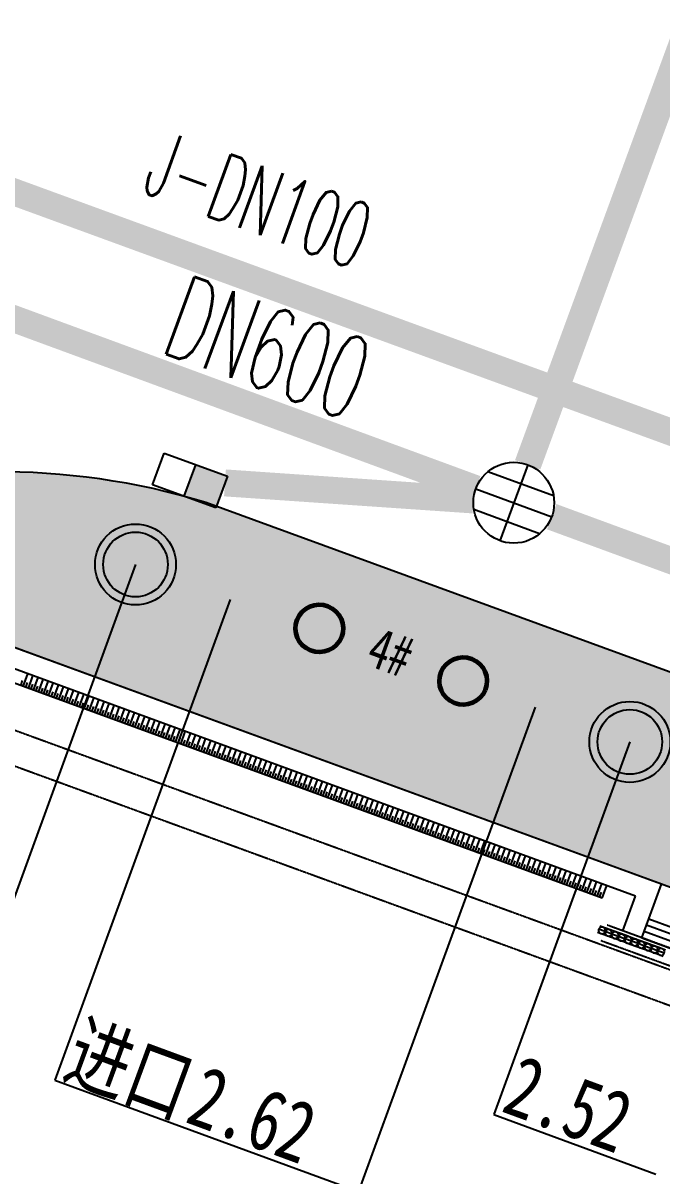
# Model space of a CAD drawing. Extents: x -111898 to 889894, y -2 to 1194865.
# Drawn here: x 523471 to 532958, y 862792 to 879903 of the extents above; entities that cross this region are included whole.
import ezdxf

# ---------------------------------------------------------------- set-up
doc = ezdxf.new("R2010")
doc.units = 0
doc.header["$LTSCALE"] = 10
doc.header["$MEASUREMENT"] = 0
doc.linetypes.add('10平面$0$DASH', pattern=[0.35, 0.25, -0.1])
doc.linetypes.add('CONTINOUS', pattern=[0])
doc.layers.get('Defpoints').update_dxf_attribs({"color": 210})
for name, color, linetype in [('0-WALL', 252, 'Continuous'), ('10平面$0$99平面图例外参$0$A-HATCH-2', 251, 'Continuous'), ('10平面$0$A-HRAIL', 173, 'Continuous'), ('10平面$0$A-LIN-V', 9, 'Continuous'), ('GPS-ZF废水', 31, 'Continuous'), ('Gps-ZF雨水', 4, 'TG_Y'), ('TEXT_给水', 3, 'Continuous'), ('TEXT_雨水', 4, 'Continuous'), ('TWT_雨水口', 4, 'Continuous'), ('WALL', 252, 'Continuous'), ('WELL_污水', 2, 'Continuous'), ('WELL_雨水', 4, 'Continuous'), ('建-窗', 252, 'Continuous'), ('建-门窗编号', 7, 'Continuous'), ('污水标高', 2, 'Continuous')]:
    doc.layers.add(name, color=color, linetype=linetype)
doc.layers.add('GPS-ZF污水', color=2, linetype='TG_W', lineweight=60)
doc.layers.add('GPS-ZF给水', color=3, linetype='TG_J', lineweight=60)
doc.styles.add('-宋体', font='', dxfattribs={"width": 0.75})
doc.styles.add('_TWT_PIPEDN', font='SIMPLEX', dxfattribs={"width": 0.6, "height": 3, "bigfont": 'HZTXT'})
doc.styles.add('A-WIN-LABEL', font='SIMPLEX', dxfattribs={"bigfont": 'GBCBIG'})
doc.styles.add('TG_LINETYPE', font='SIMPLEX', dxfattribs={"width": 0.8, "height": 3.5, "bigfont": 'HZTXT'})
doc.styles.get('-宋体').set_extended_font_data('SimSun')
doc.linetypes.add('TG_J', pattern='A,2,-0.3,["J",TG_LINETYPE,S=0.1,R=0,X=-0.23,Y=-0.15],0', length=2.3)
doc.linetypes.add('TG_W', pattern='A,2,-0.3,["W",TG_LINETYPE,S=0.1,R=0,X=-0.23,Y=-0.15],0', length=2.3)
doc.linetypes.add('TG_Y', pattern='A,2,-0.3,["Y",TG_LINETYPE,S=0.1,R=0,X=-0.25,Y=-0.15],0', length=2.3)

# ---------------------------------------------------------------- blocks, each defined once
blk = doc.blocks.new('4#')
at = {"layer": 'GPS-ZF污水', "linetype": 'CONTINOUS', "const_width": 150}
blk.add_lwpolyline([(-20411, 40024), (-15611, 40024), (-15611, 42124), (-20411, 42124), (-20411, 40024)], dxfattribs=at)
at = {"layer": 'GPS-ZF污水', "linetype": 'CONTINOUS'}
for centre in [(-19022, 41074), (-16747, 41074)]:
    blk.add_ellipse(centre, major_axis=(353, -9), ratio=1, start_param=3.166511194156282, end_param=9.449696501335868, dxfattribs=at)
at = {"layer": 'GPS-ZF污水', "linetype": 'CONTINOUS', "style": '-宋体', "width": 0.75}
blk.add_text('4#', height=604.2, dxfattribs=at).set_placement((-18213, 40804))
blk = doc.blocks.new('10平面$0$99平面图例外参$0$$LinePat$填挖边坡')
at = {"color": 0}
for p, q in [((0, 0), (0, -1500)), ((300, 0), (300, -600))]:
    blk.add_line(p, q, dxfattribs=at)
at = {"layer": 'Defpoints', "color": 0}
blk.add_point((600, 0), dxfattribs=at)
blk = doc.blocks.new('10平面$0$99平面图例外参$0$$LinePat$圆环')
for points in [[(0, 150), (300, 150)], [(0, 0), (300, 0)], [(0, -150), (300, -150)]]:
    blk.add_lwpolyline(points)
at = {"color": 0}
blk.add_circle((150, 0), 150, dxfattribs=at)
blk = doc.blocks.new('WINDOW2DLIB$DYNSTYLE$00000005')
at = {"color": 0}
for points in [[(-0.5, 0.5), (-0.5, -0.5)], [(-0.5, 0.5), (0.5, 0.5)], [(0.5, -0.5), (0.5, 0.5)], [(0.5, 0.167), (-0.5, 0.167)], [(0.5, -0.167), (-0.5, -0.167)], [(-0.5, -0.5), (0.5, -0.5)]]:
    blk.add_lwpolyline(points, dxfattribs=at)
blk = doc.blocks.new('$TWTSYS$00000376')
for radius in [0.5, 0.4]:
    blk.add_circle((0, 0, 0), radius)
blk = doc.blocks.new('$TwtSys$00000424')
for p, q in [((-500, 250), (500, 250)), ((-500, -250), (-500, 250)), ((0, -250), (0, 250)), ((500, 250), (500, -250)), ((500, -250), (-500, -250))]:
    blk.add_line(p, q)
blk.add_solid([(0, 250), (500, 250), (0, -250), (500, -250)])
blk = doc.blocks.new('$TWTSYS$00000375')
for p, q in [((0, 0.5, 0), (0, -0.5, 0)), ((0.433, 0.25, 0), (-0.433, 0.25, 0)), ((-0.5, 0, 0), (0.5, 0, 0)), ((0.433, -0.25, 0), (-0.433, -0.25, 0))]:
    blk.add_line(p, q)
blk.add_circle((0, 0, 0), 0.5)

msp = doc.modelspace()

# ---------------------------------------------------------------- hatches: boundary and pattern name
at = {"layer": '0-WALL'}
h = msp.add_hatch(dxfattribs=at)
h.set_pattern_fill('草坪或沼泽', color=8, scale=400, angle=-0.200257)
h.set_pattern_definition([(359.79974, (-824318.4, 704905.5), (1605.5824, 1594.398), [240, -48, 64, -48, 240, -960]), (359.79974, (-824398.3, 704953.8), (1605.5824, 1594.398), [160, -120, 240, -120, 160, -800]), (359.79974, (-823836, 705591.9), (1605.5824, 1594.398), [200, -80, 200, -1120]), (359.79974, (-824634.9, 705914.7), (1605.5824, 1594.398), [80, -160, 80, -1280]), (89.79974, (-824474.9, 705914.1), (-1594.398, 1605.5824), [144, -1456]), (89.79974, (-823998.3, 704952.4), (-1594.398, 1605.5824), [160, -1440]), (89.79974, (-823596, 705591), (-1594.398, 1605.5824), [160, -1440]), (44.79974, (-823790.3, 704935.7), (5.5922, 1599.9902), [160, -2102.7417]), (134.79974, (-824206.3, 704937.2), (-1599.9902, 5.5922), [160, -2102.7417]), (63.23469, (-823838.3, 704943.9), (5.5922, 1599.99023), [160, -3417.7088]), (75.7635, (-823918.27, 704952.15), (5.59221, 1599.99023), [160, -6436.969]), (75.7635, (-823516.03, 705590.75), (5.59221, 1599.99023), [128, -6468.969]), (75.7635, (-824442.9, 705914), (5.59221, 1599.99023), [112, -6484.969]), (103.835987, (-824078.27, 704952.7), (5.59221, 1599.99023), [160, -6436.969]), (103.835987, (-823676.03, 705591.3), (5.59221, 1599.99023), [128, -6468.969]), (103.835987, (-824506.9, 705914.2), (5.59221, 1599.99023), [112, -6484.969]), (116.364795, (-824158.3, 704945), (5.5922, 1599.99023), [160, -3417.7069])])
edge = h.paths.add_edge_path()
edge.add_line((741503.08, 933538.38), (741712.87, 934018.57))
edge.add_line((741712.87, 934018.57), (745060.96, 941812.89))
edge.add_line((745060.96, 941812.89), (766890.86, 1001849.76))
edge.add_line((766890.86, 1001849.76), (760346.98, 1016169.02))
edge.add_line((760346.98, 1016169.02), (737579.78, 1026362.54))
edge.add_line((737579.78, 1026362.54), (720756.11, 1037729.77))
edge.add_line((720756.11, 1037729.77), (653654.65, 1067773.01))
edge.add_line((653654.65, 1067773.01), (467795.25, 820503.81))
edge.add_line((467795.25, 820503.81), (468143.58, 820404.89))
edge.add_line((468143.58, 820404.89), (647181.92, 1058601.18))
edge.add_line((647181.92, 1058601.18), (648464.56, 1058132.56))
edge.add_line((648464.56, 1058132.56), (650350.23, 1063296.8))
edge.add_line((650350.23, 1063296.8), (720796.15, 1037558.69))
edge.add_line((720796.15, 1037558.69), (718909.6, 1032395.07))
edge.add_line((718909.6, 1032395.07), (725484.49, 1029992.9))
edge.add_line((725484.49, 1029992.9), (726513.26, 1032808.65))
edge.add_line((726513.26, 1032808.65), (729331.07, 1031779.14))
edge.add_line((729331.07, 1031779.14), (728302.36, 1028963.46))
edge.add_line((728302.36, 1028963.46), (747084.56, 1022101.19))
edge.add_line((747084.56, 1022101.19), (755217.14, 1018452.95))
edge.add_arc((743028.5, 1006160.87), 17310.64, -14.619994, 45.242091, ccw=False)
edge.add_line((759778.64, 1001791.54), (760685.99, 1001458.08))
edge.add_line((760685.99, 1001458.08), (765094.65, 999847.31))
edge.add_line((765094.65, 999847.31), (740941.69, 933744.02))
edge.add_line((740941.69, 933744.02), (741503.08, 933538.38))
h = msp.add_hatch(dxfattribs=at)
h.set_pattern_fill('草坪或沼泽', color=8, scale=400, angle=-0.200257)
h.set_pattern_definition([(359.79974, (-824318.4, 704905.5), (1605.5824, 1594.398), [240, -48, 64, -48, 240, -960]), (359.79974, (-824398.3, 704953.8), (1605.5824, 1594.398), [160, -120, 240, -120, 160, -800]), (359.79974, (-823836, 705591.9), (1605.5824, 1594.398), [200, -80, 200, -1120]), (359.79974, (-824634.9, 705914.7), (1605.5824, 1594.398), [80, -160, 80, -1280]), (89.79974, (-824474.9, 705914.1), (-1594.398, 1605.5824), [144, -1456]), (89.79974, (-823998.3, 704952.4), (-1594.398, 1605.5824), [160, -1440]), (89.79974, (-823596, 705591), (-1594.398, 1605.5824), [160, -1440]), (44.79974, (-823790.3, 704935.7), (5.5922, 1599.9902), [160, -2102.7417]), (134.79974, (-824206.3, 704937.2), (-1599.9902, 5.5922), [160, -2102.7417]), (63.23469, (-823838.3, 704943.9), (5.5922, 1599.99023), [160, -3417.7088]), (75.7635, (-823918.27, 704952.15), (5.59221, 1599.99023), [160, -6436.969]), (75.7635, (-823516.03, 705590.75), (5.59221, 1599.99023), [128, -6468.969]), (75.7635, (-824442.9, 705914), (5.59221, 1599.99023), [112, -6484.969]), (103.835987, (-824078.27, 704952.7), (5.59221, 1599.99023), [160, -6436.969]), (103.835987, (-823676.03, 705591.3), (5.59221, 1599.99023), [128, -6468.969]), (103.835987, (-824506.9, 705914.2), (5.59221, 1599.99023), [112, -6484.969]), (116.364795, (-824158.3, 704945), (5.5922, 1599.99023), [160, -3417.7069])])
edge = h.paths.add_edge_path()
edge.add_line((481602.82, 821580.08), (483786.52, 827556.92))
edge.add_line((483786.52, 827556.92), (518798.61, 872295.32))
edge.add_line((518798.61, 872295.32), (549575.85, 861050.56))
edge.add_arc((546758.03, 862080.06), 3000, -20.069895, 67.412854)
edge.add_line((547910.29, 864849.95), (526186.22, 872786.84))
edge.add_arc((523125.16, 862708.1), 10533.33, 73.105702, 142.068996)
edge.add_line((514816.98, 869183.07), (499440.78, 848728.63))
edge.add_line((499440.78, 848728.63), (479588.08, 822316.18))
edge.add_line((479588.08, 822316.18), (481602.82, 821580.08))

# ---------------------------------------------------------------- linework, layer by layer
msp.add_lwpolyline([(481602.82, 821580.08), (483786.52, 827556.92), (518798.61, 872295.32), (549575.85, 861050.56, 0.40140327), (547910.29, 864849.95), (526186.22, 872786.84, 0.31033266), (514816.98, 869183.07), (499440.78, 848728.63), (479588.08, 822316.18)], format="xyb", close=True, dxfattribs=at)
at = {"layer": '10平面$0$A-LIN-V', "color": 8}
msp.add_line((532070.95, 866913.86), (520005.05, 871322.26), dxfattribs=at)
at = {"layer": 'GPS-ZF废水', "const_width": 360}
msp.add_lwpolyline([(509281.05, 876874.55), (526312.36, 870703.31)], dxfattribs=at)
at = {"layer": 'GPS-ZF污水', "ltscale": 0.1, "const_width": 400}
for points in [[(518574.2, 874283.2), (524577.41, 872074.42)], [(525703.6, 871660.06), (526548.34, 871349.25)], [(531073.67, 869748.07), (531917.88, 869439.63)], [(533045.01, 869027.83), (562362.62, 858316.34)]]:
    msp.add_lwpolyline(points, dxfattribs=at)
at = {"layer": 'GPS-ZF给水', "ltscale": 0.1, "const_width": 400}
msp.add_lwpolyline([(521826.69, 877948.18), (679851.32, 820212.27)], dxfattribs=at)
at = {"layer": 'Gps-ZF雨水', "ltscale": 0.1, "const_width": 400}
for points in [[(534881.99, 884009.45), (530964.5, 873347.02)], [(522973.82, 875646.41), (530194.45, 872990.93)], [(530158.99, 872824.93), (526469.25, 873078.25)], [(531320.77, 872576.91), (547751.35, 866540.14)]]:
    msp.add_lwpolyline(points, dxfattribs=at)
at = {"layer": 'WALL', "color": 8}
for p, q in [((532950.74, 867124.75), (519633.28, 871990.42)), ((532566.01, 866945.92), (519530.33, 871708.64)), ((532761.98, 866608.1), (532950.74, 867124.75)), ((532377.25, 866429.27), (532566.01, 866945.92)), ((532659.03, 866326.32), (532377.25, 866429.27))]:
    msp.add_line(p, q, dxfattribs=at)
at = {"layer": 'WALL', "color": 8, "linetype": '10平面$0$DASH'}
for p, q in [((519781.97, 870711.68), (669314.13, 816078.59)), ((519610.39, 870242.05), (669142.54, 815608.96)), ((540314.14, 863529.56), (532142.47, 866515.16)), ((540228.34, 863294.74), (532056.67, 866280.34))]:
    msp.add_line(p, q, dxfattribs=at)
at = {"layer": 'WALL', "color": 8}
msp.add_lwpolyline([(532659.03, 866326.32), (532761.98, 866608.1)], dxfattribs=at)
at = {"layer": '污水标高', "color": 2}
for p, q in [((525140.5, 871867.24), (523119.73, 866336.34)), ((526548.34, 871349.25), (523941.52, 864214.31)), ((531073.57, 869747.8), (527984.06, 861291.71)), ((532481.44, 869233.73), (530460.67, 863702.83)), ((523942.02, 864215.66), (528168.51, 862665.27)), ((530460.67, 863702.83), (532869.07, 862816.7))]:
    msp.add_line(p, q, dxfattribs=at)

# ---------------------------------------------------------------- block references
at = {"layer": '10平面$0$99平面图例外参$0$A-HATCH-2', "color": 8, "xscale": 0.1338124999985388, "yscale": 0.1333333333333333, "zscale": 0.1333333333333333, "rotation": 159.9297114336366}
for p in [(523474, 870054.85), (523549.41, 870027.29), (523624.82, 869999.74), (523700.23, 869972.19), (523775.65, 869944.64), (523851.06, 869917.08), (523926.47, 869889.53), (524001.88, 869861.98), (524077.29, 869834.43), (524152.71, 869806.87), (524228.12, 869779.32), (524303.53, 869751.77), (524378.94, 869724.22), (524454.35, 869696.66), (524529.76, 869669.11), (524605.18, 869641.56), (524680.59, 869614.01), (524756, 869586.45), (524831.41, 869558.9), (524906.82, 869531.35), (524982.24, 869503.8), (525057.65, 869476.24), (525133.06, 869448.69), (525208.47, 869421.14), (525283.88, 869393.59), (525359.29, 869366.03), (525434.71, 869338.48), (525510.12, 869310.93), (525585.53, 869283.38), (525660.94, 869255.82), (525736.35, 869228.27), (525811.77, 869200.72), (525887.18, 869173.17), (525962.59, 869145.61), (526038, 869118.06), (526113.41, 869090.51), (526188.82, 869062.96), (526264.24, 869035.4), (526339.65, 869007.85), (526415.06, 868980.3), (526490.47, 868952.75), (526565.88, 868925.19), (526641.3, 868897.64), (526716.71, 868870.09), (526792.12, 868842.54), (526867.53, 868814.98), (526942.94, 868787.43), (527018.35, 868759.88), (527093.77, 868732.33), (527169.18, 868704.77), (527244.59, 868677.22), (527320, 868649.67), (527395.41, 868622.12), (527470.83, 868594.56), (527546.24, 868567.01), (527621.65, 868539.46), (527697.06, 868511.91), (527772.47, 868484.35), (527847.88, 868456.8), (527923.3, 868429.25), (527998.71, 868401.7), (528074.12, 868374.14), (528149.53, 868346.59), (528224.94, 868319.04), (528300.36, 868291.49), (528375.77, 868263.93), (528451.18, 868236.38), (528526.59, 868208.83), (528602, 868181.28), (528677.41, 868153.72), (528752.83, 868126.17), (528828.24, 868098.62), (528903.65, 868071.07), (528979.06, 868043.51), (529054.47, 868015.96), (529129.89, 867988.41), (529205.3, 867960.86), (529280.71, 867933.31), (529356.12, 867905.75), (529431.53, 867878.2), (529506.95, 867850.65), (529582.36, 867823.1), (529657.77, 867795.54), (529733.18, 867767.99), (529808.59, 867740.44), (529884, 867712.89), (529959.42, 867685.33), (530034.83, 867657.78), (530110.24, 867630.23), (530185.65, 867602.68), (530261.06, 867575.12), (530336.48, 867547.57), (530411.89, 867520.02), (530487.3, 867492.47), (530562.71, 867464.91), (530638.12, 867437.36), (530713.53, 867409.81), (530788.95, 867382.26), (530864.36, 867354.7), (530939.77, 867327.15), (531015.18, 867299.6), (531090.59, 867272.05), (531166.01, 867244.49), (531241.42, 867216.94), (531316.83, 867189.39), (531392.24, 867161.84), (531467.65, 867134.28), (531543.06, 867106.73), (531618.48, 867079.18), (531693.89, 867051.63), (531769.3, 867024.07), (531844.71, 866996.52), (531920.12, 866968.97), (531995.54, 866941.42), (532070.95, 866913.86)]:
    msp.add_blockref('10平面$0$99平面图例外参$0$$LinePat$填挖边坡', p, dxfattribs=at)
at = {"layer": '10平面$0$A-HRAIL', "xscale": -0.3461333288391431, "yscale": 0.3333333333333334, "zscale": 0.3333333333333333, "rotation": 339.9297114345931}
for p in [(532115.46, 866418.4), (532212.99, 866382.76), (532310.53, 866347.13), (532408.06, 866311.49), (532505.6, 866275.86), (532603.13, 866240.22), (532700.66, 866204.59), (532798.2, 866168.95), (532895.73, 866133.32), (532993.27, 866097.68)]:
    msp.add_blockref('10平面$0$99平面图例外参$0$$LinePat$圆环', p, dxfattribs=at)
at = {"layer": 'GPS-ZF污水', "rotation": 339.9302189343575}
msp.add_blockref('4#', (531641.26, 825811.24), dxfattribs=at)
at = {"layer": 'TWT_雨水口', "rotation": 339.9297083984292}
msp.add_blockref('$TwtSys$00000424', (525949.95, 873113.91), dxfattribs=at)
at = {"layer": 'WELL_污水', "xscale": 1200, "yscale": 1200, "zscale": 1200, "rotation": 339.7997433390076}
for p in [(525140.5, 871867.24), (532481.44, 869233.73)]:
    msp.add_blockref('$TWTSYS$00000376', p, dxfattribs=at)
at = {"layer": 'WELL_雨水', "xscale": 1200, "yscale": 1200, "zscale": 1200, "rotation": 339.79974336667}
msp.add_blockref('$TWTSYS$00000375', (530757.58, 872783.83), dxfattribs=at)
at = {"layer": '建-窗'}
ref = msp.add_blockref('WINDOW2DLIB$DYNSTYLE$00000005', (533414.96, 866209.83), dxfattribs=dict(at, xscale=-1500, yscale=300, zscale=300, rotation=159.9297114319409))
ref.add_attrib('A', 'C1584', (533289.23, 866535.9), dxfattribs={"layer": '建-门窗编号', "height": 148.75, "rotation": 339.929711, "style": 'A-WIN-LABEL', "width": 0.705882})

# ---------------------------------------------------------------- texts
at = {"layer": 'TEXT_给水', "style": '_TWT_PIPEDN', "width": 0.557143}
msp.add_text('J-DN100', height=980, rotation=339.929709, dxfattribs=at).set_placement((525211.03, 877403.55))
at = {"layer": 'TEXT_雨水', "style": '_TWT_PIPEDN', "width": 0.557143}
msp.add_text('DN600', height=1225, rotation=339.808346, dxfattribs=at).set_placement((525485.55, 875029.01))
at = {"layer": '污水标高', "color": 2, "style": '-宋体', "width": 0.75}
for s, p in [('进口', (524031.35, 864270.26)), ('2.52', (530550.01, 863757.42)), ('2.62', (525856.07, 863598.88))]:
    msp.add_text(s, height=906.329, rotation=339.799744, dxfattribs=at).set_placement(p)

doc.saveas('drawing.dxf')
